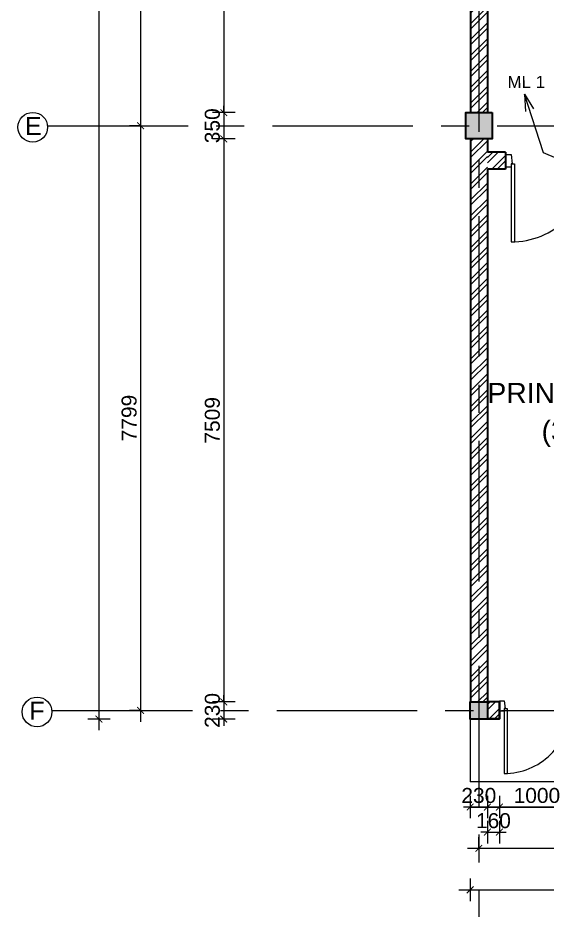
# Model space of a CAD drawing. Header units: inches. Extents: x 527934 to 2134587, y -408734 to 227304.
# Drawn here: x 1692427 to 1699488, y -23437 to -11534 of the extents above; entities that cross this region are included whole.
import ezdxf

# ---------------------------------------------------------------- set-up
doc = ezdxf.new("R2010")
doc.units = ezdxf.units.IN
doc.header["$MEASUREMENT"] = 0
doc.linetypes.add('CENTER', pattern=[2, 1.25, -0.25, 0.25, -0.25])
for name, color, linetype, lineweight in [('6 LIGHT PT WIRING', 3, 'Continuous', 25), ('centre line', 1, 'CENTER', 9), ('dim', 253, 'Continuous', 9), ('door', 77, 'Continuous', 13), ('furniture', 253, 'Continuous', 5), ('hatch', 250, 'Continuous', 5), ('plinth', 5, 'Continuous', 9), ('text', 7, 'Continuous', 13), ('wall - brick', 30, 'Continuous', 35)]:
    doc.layers.add(name, color=color, linetype=linetype, lineweight=lineweight)
doc.styles.add('labelling', font='arial.ttf')
doc.styles.get("Standard").update_dxf_attribs({"font": 'arial.ttf'})
doc.styles.add('style1', font='arial.ttf')
doc.dimstyles.new('dim 100', dxfattribs={"dimtxt": 200, "dimasz": 90, "dimexe": 150, "dimexo": 150, "dimgap": 50, "dimtad": 1, "dimdec": 0, "dimzin": 0, "dimdsep": 46, "dimtxsty": 'Standard', "dimblk": 'ARCHTICK', "dimcen": 100, "dimdle": 150, "dimazin": 0, "dimtfac": 1, "dimtdec": 0, "dimtix": 1, "dimtmove": 2, "dimatfit": 3, "dimfxl": 150, "dimfxlon": 1, "dimtolj": 1, "dimtzin": 0, "dimarcsym": 0})

# ---------------------------------------------------------------- blocks, each defined once
blk = doc.blocks.new('Dd1')
at = {"layer": 'door'}
for p, q in [((6330586.9, 14339), (6330586.9, 13509.1)), ((6330598.9, 14377), (6330624.9, 14377)), ((6330624.9, 14377), (6330624.9, 13509.6))]:
    blk.add_line(p, q, dxfattribs=at)
at = {"layer": 'door', "lineweight": 25}
for points in [[(6330598.9, 14377), (6330586.9, 14377), (6330586.9, 14339), (6330523.9, 14339), (6330523.9, 14479), (6330586.9, 14479)], [(6331448.9, 14377), (6331460.9, 14377), (6331460.9, 14339), (6331523.9, 14339), (6331523.9, 14479), (6331460.9, 14479)]]:
    blk.add_lwpolyline(points, close=True, dxfattribs=at)
at = {"layer": 'door'}
blk.add_arc((6330592.9, 14377), 868, 269.60394, 0, dxfattribs=at)
blk = doc.blocks.new('_ArchTick')
at = {"color": 0, "linetype": 'ByBlock', "const_width": 0.15}
blk.add_lwpolyline([(-0.5, -0.5), (0.5, 0.5)], dxfattribs=at)
blk = doc.blocks.new('*D2545')
at = {"layer": 'Defpoints', "color": 0, "ltscale": 400}
for p in [(1698461, -20888), (1698691, -20888), (1698691, -22061)]:
    blk.add_point(p, dxfattribs=at)
at = {"layer": 'dim', "color": 0, "lineweight": -2, "ltscale": 400}
for p, q in [((1698461, -21911), (1698461, -22211)), ((1698691, -21911), (1698691, -22211)), ((1698461, -22061), (1698371, -22061)), ((1698461, -22061), (1698691, -22061)), ((1698691, -22061), (1698781, -22061))]:
    blk.add_line(p, q, dxfattribs=at)
at = {"layer": 'dim', "color": 0, "lineweight": -2, "ltscale": 400, "xscale": 90, "yscale": 90, "zscale": 90}
blk.add_blockref('_ArchTick', (1698461, -22061), dxfattribs=at)
at = {"layer": 'dim', "color": 0, "lineweight": -2, "ltscale": 400, "xscale": 90, "yscale": 90, "zscale": 90, "rotation": 180}
blk.add_blockref('_ArchTick', (1698691, -22061), dxfattribs=at)
at = {"layer": 'dim', "color": 0, "ltscale": 400, "insert": (1698576, -21908), "char_height": 200, "attachment_point": 5}
blk.add_mtext('\\A1;230', dxfattribs=at)
blk = doc.blocks.new('*D2546')
at = {"layer": 'Defpoints', "color": 0, "ltscale": 400}
for p in [(1698691, -20883), (1698851, -20883), (1698851, -22396)]:
    blk.add_point(p, dxfattribs=at)
at = {"layer": 'dim', "color": 0, "lineweight": -2, "ltscale": 400}
for p, q in [((1698691, -22246), (1698691, -22546)), ((1698851, -22246), (1698851, -22546)), ((1698691, -22396), (1698601, -22396)), ((1698691, -22396), (1698851, -22396)), ((1698851, -22396), (1698941, -22396))]:
    blk.add_line(p, q, dxfattribs=at)
at = {"layer": 'dim', "color": 0, "lineweight": -2, "ltscale": 400, "xscale": 90, "yscale": 90, "zscale": 90}
blk.add_blockref('_ArchTick', (1698691, -22396), dxfattribs=at)
at = {"layer": 'dim', "color": 0, "lineweight": -2, "ltscale": 400, "xscale": 90, "yscale": 90, "zscale": 90, "rotation": 180}
blk.add_blockref('_ArchTick', (1698851, -22396), dxfattribs=at)
at = {"layer": 'dim', "color": 0, "ltscale": 400, "insert": (1698771, -22244), "char_height": 200, "attachment_point": 5}
blk.add_mtext('\\A1;160', dxfattribs=at)
blk = doc.blocks.new('*D2547')
at = {"layer": 'Defpoints', "color": 0, "ltscale": 400}
for p in [(1698851, -20658), (1699851, -20658), (1699851, -22061)]:
    blk.add_point(p, dxfattribs=at)
at = {"layer": 'dim', "color": 0, "lineweight": -2, "ltscale": 400}
for p, q in [((1698851, -21911), (1698851, -22211)), ((1699851, -21911), (1699851, -22211)), ((1698701, -22061), (1700001, -22061))]:
    blk.add_line(p, q, dxfattribs=at)
at = {"layer": 'dim', "color": 0, "lineweight": -2, "ltscale": 400, "xscale": 90, "yscale": 90, "zscale": 90, "rotation": 180}
blk.add_blockref('_ArchTick', (1698851, -22061), dxfattribs=at)
at = {"layer": 'dim', "color": 0, "lineweight": -2, "ltscale": 400, "xscale": 90, "yscale": 90, "zscale": 90}
blk.add_blockref('_ArchTick', (1699851, -22061), dxfattribs=at)
at = {"layer": 'dim', "color": 0, "ltscale": 400, "insert": (1699351, -21908), "char_height": 200, "attachment_point": 5}
blk.add_mtext('\\A1;1000', dxfattribs=at)
blk = doc.blocks.new('*D2099')
at = {"layer": 'Defpoints', "color": 0, "ltscale": 400}
for p in [(1698461, -21034), (1728801, -21034), (1728801, -23166)]:
    blk.add_point(p, dxfattribs=at)
at = {"layer": 'dim', "color": 0, "lineweight": -2, "ltscale": 400}
for p, q in [((1698461, -23016), (1698461, -23316)), ((1728801, -23016), (1728801, -23316)), ((1698311, -23166), (1728951, -23166))]:
    blk.add_line(p, q, dxfattribs=at)
at = {"layer": 'dim', "color": 0, "lineweight": -2, "ltscale": 400, "xscale": 90, "yscale": 90, "zscale": 90, "rotation": 180}
blk.add_blockref('_ArchTick', (1698461, -23166), dxfattribs=at)
at = {"layer": 'dim', "color": 0, "lineweight": -2, "ltscale": 400, "xscale": 90, "yscale": 90, "zscale": 90}
blk.add_blockref('_ArchTick', (1728801, -23166), dxfattribs=at)
at = {"layer": 'dim', "color": 0, "ltscale": 400, "insert": (1713631, -23014), "char_height": 200, "attachment_point": 5}
blk.add_mtext('\\A1;30340', dxfattribs=at)
blk = doc.blocks.new('*D2120')
at = {"layer": 'Defpoints', "color": 0, "ltscale": 400}
for p in [(1698466, -11766), (1734566, -11766), (1698466, -23721)]:
    blk.add_point(p, dxfattribs=at)
at = {"layer": 'dim', "color": 0, "lineweight": -2, "ltscale": 400}
for p, q in [((1698466, -23571), (1698466, -23871)), ((1734566, -23571), (1734566, -23871)), ((1734716, -23721), (1698316, -23721))]:
    blk.add_line(p, q, dxfattribs=at)
at = {"layer": 'dim', "color": 0, "lineweight": -2, "ltscale": 400, "xscale": 90, "yscale": 90, "zscale": 90, "rotation": 180}
blk.add_blockref('_ArchTick', (1698466, -23721), dxfattribs=at)
at = {"layer": 'dim', "color": 0, "lineweight": -2, "ltscale": 400, "xscale": 90, "yscale": 90, "zscale": 90}
blk.add_blockref('_ArchTick', (1734566, -23721), dxfattribs=at)
at = {"layer": 'dim', "color": 0, "ltscale": 400, "insert": (1716516, -23569), "char_height": 200, "attachment_point": 5}
blk.add_mtext('\\A1;36100', dxfattribs=at)
blk = doc.blocks.new('*D2126')
at = {"layer": 'Defpoints', "color": 0, "ltscale": 400}
for p in [(1704631, -22611), (1698576, -22774), (1704631, -22774)]:
    blk.add_point(p, dxfattribs=at)
at = {"layer": 'furniture', "color": 0, "lineweight": -2, "ltscale": 400}
for p, q in [((1698576, -22624), (1698576, -22461)), ((1704631, -22624), (1704631, -22461)), ((1698426, -22611), (1704781, -22611))]:
    blk.add_line(p, q, dxfattribs=at)
at = {"layer": 'furniture', "color": 0, "lineweight": -2, "ltscale": 400, "xscale": 90, "yscale": 90, "zscale": 90, "rotation": 180}
blk.add_blockref('_ArchTick', (1698576, -22611), dxfattribs=at)
at = {"layer": 'furniture', "color": 0, "lineweight": -2, "ltscale": 400, "xscale": 90, "yscale": 90, "zscale": 90}
blk.add_blockref('_ArchTick', (1704631, -22611), dxfattribs=at)
at = {"layer": 'furniture', "color": 0, "ltscale": 400, "insert": (1701604, -22459), "char_height": 200, "attachment_point": 5}
blk.add_mtext('\\A1;6055', dxfattribs=at)
blk = doc.blocks.new('*D2605')
at = {"layer": 'Defpoints', "color": 0, "ltscale": 400}
for p in [(1698466, -8253), (1695174, -12799), (1698466, -12799)]:
    blk.add_point(p, dxfattribs=at)
at = {"layer": 'furniture', "color": 0, "lineweight": -2, "ltscale": 400}
for p, q in [((1695174, -8103), (1695174, -12949)), ((1695324, -8253), (1695024, -8253)), ((1695324, -12799), (1695024, -12799))]:
    blk.add_line(p, q, dxfattribs=at)
at = {"layer": 'furniture', "color": 0, "lineweight": -2, "ltscale": 400, "xscale": 90, "yscale": 90, "zscale": 90}
for p, rotation in [((1695174, -8253), 90), ((1695174, -12799), 270)]:
    blk.add_blockref('_ArchTick', p, dxfattribs=dict(at, rotation=rotation))
at = {"layer": 'furniture', "color": 0, "ltscale": 400, "insert": (1695022, -10526), "char_height": 200, "attachment_point": 5, "rotation": 90}
blk.add_mtext('\\A1;4546', dxfattribs=at)
blk = doc.blocks.new('*D2606')
at = {"layer": 'Defpoints', "color": 0, "ltscale": 400}
for p in [(1698404, -12799), (1695174, -13149), (1698404, -13149)]:
    blk.add_point(p, dxfattribs=at)
at = {"layer": 'furniture', "color": 0, "lineweight": -2, "ltscale": 400}
for p, q in [((1695174, -12799), (1695174, -12709)), ((1695324, -12799), (1695024, -12799)), ((1695174, -12799), (1695174, -13149)), ((1695324, -13149), (1695024, -13149)), ((1695174, -13149), (1695174, -13239))]:
    blk.add_line(p, q, dxfattribs=at)
at = {"layer": 'furniture', "color": 0, "lineweight": -2, "ltscale": 400, "xscale": 90, "yscale": 90, "zscale": 90}
for p, rotation in [((1695174, -12799), 270), ((1695174, -13149), 90)]:
    blk.add_blockref('_ArchTick', p, dxfattribs=dict(at, rotation=rotation))
at = {"layer": 'furniture', "color": 0, "ltscale": 400, "insert": (1695022, -12974), "char_height": 200, "attachment_point": 5, "rotation": 90}
blk.add_mtext('\\A1;350', dxfattribs=at)
blk = doc.blocks.new('*D2607')
at = {"layer": 'Defpoints', "color": 0, "ltscale": 400}
for p in [(1698466, -13149), (1695174, -20658), (1698466, -20658)]:
    blk.add_point(p, dxfattribs=at)
at = {"layer": 'furniture', "color": 0, "lineweight": -2, "ltscale": 400}
for p, q in [((1695174, -12999), (1695174, -20808)), ((1695324, -13149), (1695024, -13149)), ((1695324, -20658), (1695024, -20658))]:
    blk.add_line(p, q, dxfattribs=at)
at = {"layer": 'furniture', "color": 0, "lineweight": -2, "ltscale": 400, "xscale": 90, "yscale": 90, "zscale": 90}
for p, rotation in [((1695174, -13149), 90), ((1695174, -20658), 270)]:
    blk.add_blockref('_ArchTick', p, dxfattribs=dict(at, rotation=rotation))
at = {"layer": 'furniture', "color": 0, "ltscale": 400, "insert": (1695022, -16903), "char_height": 200, "attachment_point": 5, "rotation": 90}
blk.add_mtext('\\A1;7509', dxfattribs=at)
blk = doc.blocks.new('*D2608')
at = {"layer": 'Defpoints', "color": 0, "ltscale": 400}
for p in [(1698461, -20658), (1695174, -20888), (1698461, -20888)]:
    blk.add_point(p, dxfattribs=at)
at = {"layer": 'furniture', "color": 0, "lineweight": -2, "ltscale": 400}
for p, q in [((1695174, -20658), (1695174, -20568)), ((1695324, -20658), (1695024, -20658)), ((1695174, -20658), (1695174, -20888)), ((1695324, -20888), (1695024, -20888)), ((1695174, -20888), (1695174, -20978))]:
    blk.add_line(p, q, dxfattribs=at)
at = {"layer": 'furniture', "color": 0, "lineweight": -2, "ltscale": 400, "xscale": 90, "yscale": 90, "zscale": 90}
for p, rotation in [((1695174, -20658), 270), ((1695174, -20888), 90)]:
    blk.add_blockref('_ArchTick', p, dxfattribs=dict(at, rotation=rotation))
at = {"layer": 'furniture', "color": 0, "ltscale": 400, "insert": (1695022, -20773), "char_height": 200, "attachment_point": 5, "rotation": 90}
blk.add_mtext('\\A1;230', dxfattribs=at)
blk = doc.blocks.new('*D2136')
at = {"layer": 'Defpoints', "color": 0, "ltscale": 400}
for p in [(1694064, -8078), (1694064, -12974), (1694064, -12974)]:
    blk.add_point(p, dxfattribs=at)
at = {"layer": 'furniture', "color": 0, "lineweight": -2, "ltscale": 400}
for p, q in [((1694064, -7928), (1694064, -13124)), ((1694064, -8078), (1693914, -8078)), ((1694064, -12974), (1693914, -12974))]:
    blk.add_line(p, q, dxfattribs=at)
at = {"layer": 'furniture', "color": 0, "lineweight": -2, "ltscale": 400, "xscale": 90, "yscale": 90, "zscale": 90}
for p, rotation in [((1694064, -8078), 90), ((1694064, -12974), 270)]:
    blk.add_blockref('_ArchTick', p, dxfattribs=dict(at, rotation=rotation))
at = {"layer": 'furniture', "color": 0, "ltscale": 400, "insert": (1693912, -10526), "char_height": 200, "attachment_point": 5, "rotation": 90}
blk.add_mtext('\\A1;4896', dxfattribs=at)
blk = doc.blocks.new('*D2137')
at = {"layer": 'Defpoints', "color": 0, "ltscale": 400}
for p in [(1694086, -12974), (1694064, -20773), (1694086, -20773)]:
    blk.add_point(p, dxfattribs=at)
at = {"layer": 'furniture', "color": 0, "lineweight": -2, "ltscale": 400}
for p, q in [((1694064, -12824), (1694064, -20923)), ((1694064, -12974), (1693914, -12974)), ((1694064, -20773), (1693914, -20773))]:
    blk.add_line(p, q, dxfattribs=at)
at = {"layer": 'furniture', "color": 0, "lineweight": -2, "ltscale": 400, "xscale": 90, "yscale": 90, "zscale": 90}
for p, rotation in [((1694064, -12974), 90), ((1694064, -20773), 270)]:
    blk.add_blockref('_ArchTick', p, dxfattribs=dict(at, rotation=rotation))
at = {"layer": 'furniture', "color": 0, "ltscale": 400, "insert": (1693912, -16873), "char_height": 200, "attachment_point": 5, "rotation": 90}
blk.add_mtext('\\A1;7799', dxfattribs=at)
blk = doc.blocks.new('*D2138')
at = {"layer": 'Defpoints', "color": 0, "ltscale": 400}
for p in [(1697906, 9622), (1693509, -20888), (1697906, -20888)]:
    blk.add_point(p, dxfattribs=at)
at = {"layer": 'furniture', "color": 0, "lineweight": -2, "ltscale": 400}
for p, q in [((1693509, 9772), (1693509, -21038)), ((1693659, 9622), (1693359, 9622)), ((1693659, -20888), (1693359, -20888))]:
    blk.add_line(p, q, dxfattribs=at)
at = {"layer": 'furniture', "color": 0, "lineweight": -2, "ltscale": 400, "xscale": 90, "yscale": 90, "zscale": 90}
for p, rotation in [((1693509, 9622), 90), ((1693509, -20888), 270)]:
    blk.add_blockref('_ArchTick', p, dxfattribs=dict(at, rotation=rotation))
at = {"layer": 'furniture', "color": 0, "ltscale": 400, "insert": (1693357, -5633), "char_height": 200, "attachment_point": 5, "rotation": 90}
blk.add_mtext('\\A1;30510', dxfattribs=at)
blk = doc.blocks.new('*U1937')
at = {"color": 3}
for p, q in [((-181326.36, -126938.56), (-181310.16, -126924.19)), ((-181310.16, -126924.19), (-181289.81, -126926.68)), ((-181289.81, -126926.68), (-181295.47, -126927.35)), ((-181289.81, -126926.68), (-181295.13, -126924.59))]:
    blk.add_line(p, q, dxfattribs=at)

msp = doc.modelspace()

# ---------------------------------------------------------------- hatches: boundary and pattern name
h = msp.add_hatch()
h.set_pattern_fill('ANSI31', color=256, scale=10, angle=-90)
h.set_pattern_definition([(315, (1763797.2655, 182312.1175), (0.8838834765, 0.8838834765), [])])
h.paths.add_polyline_path([(1698691.3, 9392.1), (1698691.3, 9622.1), (1698461.3, 9622.1), (1698461.3, 9392.1)])
h.paths.add_polyline_path([(1698753.8, -3362.9), (1698753.8, -3012.9), (1698403.8, -3012.9), (1698403.8, -3362.9)])
h.paths.add_polyline_path([(1698753.8, -8252.9), (1698753.8, -7902.9), (1698403.8, -7902.9), (1698403.8, -8252.9)])
h.paths.add_polyline_path([(1698753.8, -13148.9), (1698753.8, -12798.9), (1698403.8, -12798.9), (1698403.8, -13148.9)])
h.paths.add_polyline_path([(1698691.3, -20887.9), (1698691.3, -20657.9), (1698461.3, -20657.9), (1698461.3, -20887.9)])
h.paths.add_polyline_path([(1704811.3, -20950.4), (1704811.3, -20590.4), (1704451.3, -20590.4), (1704451.3, -20950.4)])
h.paths.add_polyline_path([(1710801.3, -20950.4), (1710801.3, -20590.4), (1710441.3, -20590.4), (1710441.3, -20950.4)])
h.paths.add_polyline_path([(1716796.3, -20950.4), (1716796.3, -20590.4), (1716436.3, -20590.4), (1716436.3, -20950.4)])
h.paths.add_polyline_path([(1722801.3, -20950.4), (1722801.3, -20590.4), (1722441.3, -20590.4), (1722441.3, -20950.4)])
h.paths.add_polyline_path([(1728801.3, -20887.9), (1728801.3, -20657.9), (1728571.3, -20657.9), (1728571.3, -20887.9)])
h.paths.add_polyline_path([(1728858.8, -13148.9), (1728858.8, -12798.9), (1728508.8, -12798.9), (1728508.8, -13148.9)])
h.paths.add_polyline_path([(1728858.8, -8252.9), (1728858.8, -7902.9), (1728508.8, -7902.9), (1728508.8, -8252.9)])
h.paths.add_polyline_path([(1728858.8, -3362.9), (1728858.8, -3012.9), (1728508.8, -3012.9), (1728508.8, -3362.9)])
h.paths.add_polyline_path([(1728858.8, 1533.1), (1728858.8, 1883.1), (1728508.8, 1883.1), (1728508.8, 1533.1)])
h.paths.add_polyline_path([(1728801.3, 9392.1), (1728801.3, 9622.1), (1728571.3, 9622.1), (1728571.3, 9392.1)])
h.paths.add_polyline_path([(1722801.3, 9324.6), (1722801.3, 9684.6), (1722441.3, 9684.6), (1722441.3, 9324.6)])
h.paths.add_polyline_path([(1716796.3, 9324.6), (1716796.3, 9684.6), (1716436.3, 9684.6), (1716436.3, 9324.6)])
h.paths.add_polyline_path([(1710801.3, 9324.6), (1710801.3, 9684.6), (1710441.3, 9684.6), (1710441.3, 9324.6)])
h.paths.add_polyline_path([(1704811.3, 9324.6), (1704811.3, 9684.6), (1704451.3, 9684.6), (1704451.3, 9324.6)])
at = {"layer": 'hatch', "lineweight": 5, "ltscale": 400}
h = msp.add_hatch(dxfattribs=at)
h.set_pattern_fill('ANSI32', color=256, scale=400)
h.set_pattern_definition([(45, (-909378.5, 26040.5), (-106.066017, 106.066017), []), (45, (-909307.79, 26040.5), (-106.066017, 106.066017), [])])
h.paths.add_polyline_path([(1698466.3, -8252.9), (1698691.3, -8252.9), (1698691.3, -12798.9), (1698466.3, -12798.9)])
h = msp.add_hatch(dxfattribs=at)
h.set_pattern_fill('ANSI32', color=256, scale=400)
h.set_pattern_definition([(45, (-909378.5, 21144.5), (-106.066017, 106.066017), []), (45, (-909307.79, 21144.5), (-106.066017, 106.066017), [])])
h.paths.add_polyline_path([(1698466.3, -13148.9), (1698691.3, -13148.9), (1698691.3, -20657.9), (1698466.3, -20657.9)])
h = msp.add_hatch(dxfattribs=at)
h.set_pattern_fill('ANSI32', color=256, scale=400)
h.set_pattern_definition([(45, (-925583.87, 35826.33), (-106.066017, 106.066017), []), (45, (-925513.16, 35826.33), (-106.066017, 106.066017), [])])
h.paths.add_polyline_path([(1698691.3, -13327.1), (1698691.3, -13552.1), (1698931.3, -13551.9), (1698931.3, -13326.9)])
h = msp.add_hatch(dxfattribs=at)
h.set_pattern_fill('ANSI32', color=256, scale=400)
h.set_pattern_definition([(45, (-909378.5, 35826.5), (-106.066017, 106.066017), []), (45, (-909307.79, 35826.5), (-106.066017, 106.066017), [])])
edge = h.paths.add_edge_path()
edge.add_line((1698691.3, -20657.9), (1698691.3, -20882.9))
edge.add_line((1698691.3, -20882.9), (1698851.3, -20882.9))
edge.add_line((1698851.3, -20882.9), (1698851.3, -20657.9))
edge.add_line((1698851.3, -20657.9), (1698691.3, -20657.9))
edge.add_line((1698851.3, -20657.9), (1698851.3, -20882.9))

# ---------------------------------------------------------------- linework, layer by layer
at = {"layer": 'centre line', "ltscale": 1500}
for p, q in [((1698576.3, 12822.1), (1698576.3, -24602)), ((1692822, -12973.9), (1740028.1, -12973.9)), ((1692879.5, -20772.9), (1740028.1, -20772.9))]:
    msp.add_line(p, q, dxfattribs=at)
at = {"layer": 'dim', "ltscale": 400}
msp.add_line((1698461.3, -22060.5), (1731608, -22060.5), dxfattribs=at)
at = {"layer": 'dim'}
for centre in [(1692624.9, -12994.3), (1692682.4, -20793.3)]:
    msp.add_circle(centre, 198.2, dxfattribs=at)
at = {"layer": 'plinth'}
for p in [(1698461.3, -20887.9), (1728801.3, -21722.9)]:
    msp.add_line(p, (1698461.3, -21722.9), dxfattribs=at)
at = {"layer": 'wall - brick'}
for p, q in [((1698466.3, -8252.9), (1698466.3, -12798.9)), ((1698691.3, -8252.9), (1698691.3, -12798.9)), ((1698466.3, -13148.9), (1698466.3, -20657.9)), ((1698691.3, -13148.9), (1698691.3, -13326.9)), ((1698931.3, -13326.9), (1698691.3, -13326.9)), ((1698931.3, -13326.9), (1698931.3, -13551.9)), ((1698691.3, -13551.9), (1698691.3, -20657.9)), ((1698931.3, -13551.9), (1698691.3, -13551.9)), ((1698851.3, -20657.9), (1698691.3, -20657.9)), ((1698851.3, -20657.9), (1698851.3, -20882.9)), ((1698851.3, -20882.9), (1698691.3, -20882.9))]:
    msp.add_line(p, q, dxfattribs=at)
for points in [[(1698753.8, -12798.9), (1698753.8, -13148.9), (1698403.8, -13148.9), (1698403.8, -12798.9)], [(1698691.3, -20657.9), (1698691.3, -20887.9), (1698461.3, -20887.9), (1698461.3, -20657.9)]]:
    msp.add_lwpolyline(points, close=True, dxfattribs=at)
msp.add_lwpolyline([(1698691.3, -20657.9), (1698691.3, -20882.9), (1698851.3, -20882.9), (1698851.3, -20657.9), (1698691.3, -20657.9)], dxfattribs=at)

# ---------------------------------------------------------------- block references
at = {"layer": '6 LIGHT PT WIRING', "color": 3, "xscale": 39.99999999996368, "yscale": 40, "zscale": 40.00000000000001, "rotation": 115.0040372221575}
msp.add_blockref('*U1937', (-5967166.7, 4413419.5), dxfattribs=at)
at = {"layer": 'dim', "xscale": 1.199999999953434, "yscale": 1.19999999999709, "zscale": 1.2}
msp.add_blockref('Dd1', (-5897697.4, -30733.7), dxfattribs=at)
at = {"layer": 'dim'}
msp.add_blockref('Dd1', (-4631672.6, -35121.9), dxfattribs=at)

# ---------------------------------------------------------------- texts
at = {"layer": '6 LIGHT PT WIRING', "color": 3, "ltscale": 0.005, "insert": (1699209, -12389.5), "char_height": 161.28, "attachment_point": 5, "rotation": 0.25602, "style": 'labelling'}
msp.add_mtext('ML 1', dxfattribs=at)
at = {"layer": 'text', "style": 'style1'}
for s, p in [('E', (1692520.9, -13097.4)), ('F', (1692578.4, -20896.4))]:
    msp.add_text(s, height=240, dxfattribs=at).set_placement(p)
at = {"layer": 'text'}
for s, p in [("PRINCIPAL'S ROOM", (1698691.3, -16674)), ('(3589X7106)', (1699413.3, -17177.1))]:
    msp.add_text(s, height=270, dxfattribs=at).set_placement(p)

# ---------------------------------------------------------------- dimensions: what is measured, and where the dimension line sits
at = {"layer": 'dim', "ltscale": 400}
for base, p1, p2, picture, middle in [((1698466.3, -23721.2), (1734566.3, -11766.4), (1698466.3, -11766.4), '*D2120', (1716516.3, -23569)), ((1699851.3, -22060.5), (1698851.3, -20657.9), (1699851.3, -20657.9), '*D2547', (1699351.3, -21908.4)), ((1698691.3, -22060.5), (1698461.3, -20887.9), (1698691.3, -20887.9), '*D2545', (1698576.3, -21908.4)), ((1698851.3, -22396.4), (1698691.3, -20882.9), (1698851.3, -20882.9), '*D2546', (1698771.3, -22244.3)), ((1728801.3, -23166.2), (1698461.3, -21034.5), (1728801.3, -21034.5), '*D2099', (1713631.3, -23014))]:
    dim = msp.add_linear_dim(base=base, p1=p1, p2=p2, dimstyle='dim 100', override={"dimpost": '\\X'}, dxfattribs=at)
    dim.commit()
    dim.dimension.update_dxf_attribs({"geometry": picture, "text_midpoint": middle})
at = {"layer": 'furniture', "ltscale": 400}
for base, p1, p2, picture, middle in [((1693509.4, -20887.9), (1697906.3, 9622.1), (1697906.3, -20887.9), '*D2138', (1693357.3, -5632.9)), ((1694064.4, -12973.9), (1694064.4, -8077.9), (1694064.4, -12973.9), '*D2136', (1693912.3, -10525.9)), ((1695174.4, -12798.9), (1698466.3, -8252.9), (1698466.3, -12798.9), '*D2605', (1695022.3, -10525.9)), ((1695174.4, -13148.9), (1698403.8, -12798.9), (1698403.8, -13148.9), '*D2606', (1695022.3, -12973.9)), ((1694064.4, -20772.9), (1694086.3, -12973.9), (1694086.3, -20772.9), '*D2137', (1693912.3, -16873.4)), ((1695174.4, -20657.9), (1698466.3, -13148.9), (1698466.3, -20657.9), '*D2607', (1695022.3, -16903.4)), ((1695174.4, -20887.9), (1698461.3, -20657.9), (1698461.3, -20887.9), '*D2608', (1695022.3, -20772.9))]:
    dim = msp.add_linear_dim(base=base, p1=p1, p2=p2, angle=90, dimstyle='dim 100', override={"dimpost": '\\X'}, dxfattribs=at)
    dim.commit()
    dim.dimension.update_dxf_attribs({"geometry": picture, "text_midpoint": middle})
dim = msp.add_linear_dim(base=(1704631.3, -22611.2), p1=(1698576.3, -22774.2), p2=(1704631.3, -22774.2), dimstyle='dim 100', override={"dimpost": '\\X'}, dxfattribs=at)
dim.commit()
dim.dimension.update_dxf_attribs({"geometry": '*D2126', "text_midpoint": (1701603.8, -22459.1)})

doc.saveas('drawing.dxf')
